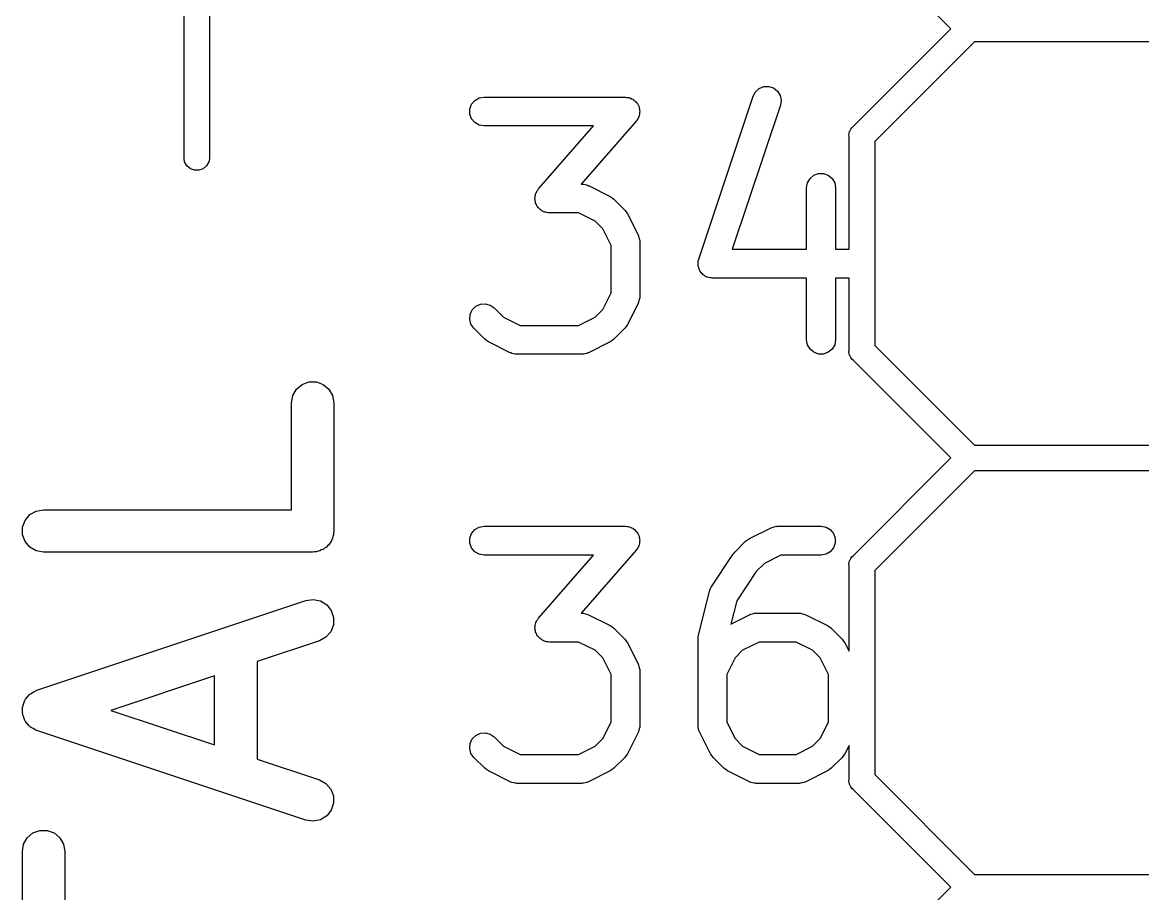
# Model space of a CAD drawing. Extents: x 91 to 202, y -131 to -74.
# Drawn here: x 185.47 to 192.1, y -102.49 to -97.33 of the extents above; entities that cross this region are included whole.
import ezdxf

# ---------------------------------------------------------------- set-up
doc = ezdxf.new("R2010")
doc.units = 0
doc.header["$MEASUREMENT"] = 0
doc.layers.add('BLACK', color=7, linetype='CONTINUOUS')

msp = doc.modelspace()

# ---------------------------------------------------------------- linework, layer by layer
at = {"layer": 'BLACK', "linetype": 'CONTINUOUS'}
for p, q in [((186.425, -98.1394), (186.425, -84.4201)), ((186.575, -84.4479), (186.575, -98.1394)), ((190.964, -97.3708), (190.385, -96.792)), ((190.385, -97.9496), (190.964, -97.3708)), ((191.103, -97.447), (190.513, -98.0374)), ((194.85, -97.447), (191.103, -97.447)), ((189.807, -97.7428), (189.829, -97.7231)), ((189.829, -97.7231), (189.857, -97.7122)), ((189.857, -97.7122), (189.886, -97.7114)), ((189.886, -97.7114), (189.914, -97.7208)), ((189.914, -97.7208), (189.938, -97.7392)), ((188.127, -97.8175), (188.146, -97.7948)), ((188.146, -97.7948), (188.171, -97.78)), ((188.171, -97.78), (188.201, -97.7748)), ((188.201, -97.7748), (189.037, -97.7748)), ((189.037, -97.7748), (189.045, -97.7763)), ((189.045, -97.7763), (189.054, -97.7764)), ((189.054, -97.7764), (189.06, -97.7788)), ((189.06, -97.7788), (189.066, -97.78)), ((189.066, -97.78), (189.074, -97.7841)), ((189.074, -97.7841), (189.081, -97.7872)), ((189.081, -97.7872), (189.086, -97.7915)), ((189.086, -97.7915), (189.092, -97.7948)), ((189.092, -97.7948), (189.097, -97.8012)), ((189.471, -98.734), (189.793, -97.7688)), ((189.793, -97.7688), (189.807, -97.7428)), ((189.938, -97.7392), (189.953, -97.7645)), ((189.953, -97.7645), (189.959, -97.7935)), ((189.959, -97.7935), (189.955, -97.8228)), ((188.117, -97.8454), (188.127, -97.8175)), ((188.117, -97.875), (188.117, -97.8454)), ((189.097, -97.8012), (189.104, -97.8067)), ((189.104, -97.8067), (189.107, -97.8125)), ((189.107, -97.8125), (189.111, -97.8175)), ((189.111, -97.8175), (189.114, -97.8253)), ((189.114, -97.8253), (189.118, -97.8327)), ((189.118, -97.8327), (189.119, -97.8392)), ((189.119, -97.8392), (189.121, -97.8454)), ((189.121, -97.8454), (189.121, -97.8537)), ((189.121, -97.8537), (189.123, -97.8619)), ((189.123, -97.8619), (189.121, -97.8684)), ((189.955, -97.8228), (189.67, -98.6757)), ((188.127, -97.9028), (188.117, -97.875)), ((188.146, -97.9256), (188.127, -97.9028)), ((188.171, -97.9404), (188.146, -97.9256)), ((189.101, -97.9164), (188.775, -98.2896)), ((189.106, -97.9092), (189.101, -97.9164)), ((189.111, -97.9028), (189.106, -97.9092)), ((189.113, -97.8967), (189.111, -97.9028)), ((189.117, -97.891), (189.113, -97.8967)), ((189.118, -97.8828), (189.117, -97.891)), ((189.121, -97.875), (189.118, -97.8828)), ((189.121, -97.8684), (189.121, -97.875)), ((188.201, -97.9455), (188.171, -97.9404)), ((188.849, -97.9455), (188.201, -97.9455)), ((188.523, -98.3187), (188.849, -97.9455)), ((190.36, -97.9991), (190.362, -97.9893)), ((190.362, -97.9893), (190.364, -97.9793)), ((190.364, -97.9793), (190.366, -97.9764)), ((190.366, -97.9764), (190.367, -97.9731)), ((190.367, -97.9731), (190.372, -97.9648)), ((190.372, -97.9648), (190.377, -97.9561)), ((190.377, -97.9561), (190.385, -97.9496)), ((190.361, -98.0091), (190.36, -97.9991)), ((190.361, -98.6757), (190.361, -98.0091)), ((190.513, -98.0374), (190.513, -99.2442)), ((186.428, -98.1588), (186.425, -98.1394)), ((186.441, -98.1818), (186.428, -98.1588)), ((186.462, -98.1988), (186.441, -98.1818)), ((186.558, -98.1818), (186.538, -98.1988)), ((186.571, -98.1588), (186.558, -98.1818)), ((186.575, -98.1394), (186.571, -98.1588)), ((186.486, -98.2078), (186.462, -98.1988)), ((186.513, -98.2078), (186.486, -98.2078)), ((186.538, -98.1988), (186.513, -98.2078)), ((190.115, -98.2814), (190.13, -98.2557)), ((190.13, -98.2557), (190.153, -98.2367)), ((190.153, -98.2367), (190.181, -98.2266)), ((190.181, -98.2266), (190.21, -98.2266)), ((190.21, -98.2266), (190.238, -98.2367)), ((190.238, -98.2367), (190.261, -98.2557)), ((190.261, -98.2557), (190.276, -98.2814)), ((188.513, -98.3323), (188.518, -98.3259)), ((188.518, -98.3259), (188.523, -98.3187)), ((188.775, -98.2896), (188.78, -98.2896)), ((188.78, -98.2896), (188.785, -98.2905)), ((188.785, -98.2905), (188.79, -98.2902)), ((188.79, -98.2902), (188.799, -98.293)), ((188.799, -98.293), (188.809, -98.2947)), ((188.809, -98.2947), (188.813, -98.2972)), ((188.813, -98.2972), (188.818, -98.2986)), ((188.818, -98.2986), (188.947, -98.363)), ((190.11, -98.3106), (190.115, -98.2814)), ((190.11, -98.6757), (190.11, -98.3106)), ((190.276, -98.2814), (190.281, -98.3106)), ((190.281, -98.3106), (190.281, -98.6757)), ((188.501, -98.3732), (188.503, -98.3667)), ((188.503, -98.3814), (188.501, -98.3732)), ((188.503, -98.3601), (188.506, -98.3523)), ((188.503, -98.3667), (188.503, -98.3601)), ((188.503, -98.3898), (188.503, -98.3814)), ((188.505, -98.396), (188.503, -98.3898)), ((188.506, -98.4025), (188.505, -98.396)), ((188.506, -98.3523), (188.507, -98.3441)), ((188.507, -98.3441), (188.511, -98.3385)), ((188.511, -98.3385), (188.513, -98.3323)), ((188.947, -98.363), (188.958, -98.3711)), ((188.958, -98.3711), (188.969, -98.3789)), ((188.969, -98.3789), (189.033, -98.4433)), ((188.51, -98.4098), (188.506, -98.4025)), ((188.513, -98.4176), (188.51, -98.4098)), ((188.517, -98.4227), (188.513, -98.4176)), ((188.52, -98.4284), (188.517, -98.4227)), ((188.527, -98.4339), (188.52, -98.4284)), ((188.532, -98.4403), (188.527, -98.4339)), ((188.538, -98.4436), (188.532, -98.4403)), ((188.543, -98.448), (188.538, -98.4436)), ((188.55, -98.451), (188.543, -98.448)), ((188.558, -98.4551), (188.55, -98.451)), ((188.564, -98.4563), (188.558, -98.4551)), ((188.57, -98.4587), (188.564, -98.4563)), ((188.579, -98.4588), (188.57, -98.4587)), ((188.587, -98.4603), (188.579, -98.4588)), ((188.76, -98.4603), (188.587, -98.4603)), ((188.858, -98.5094), (188.76, -98.4603)), ((189.033, -98.4433), (189.041, -98.4545)), ((189.041, -98.4545), (189.049, -98.4655)), ((188.903, -98.5542), (188.858, -98.5094)), ((189.049, -98.4655), (189.114, -98.5942)), ((188.952, -98.6525), (188.903, -98.5542)), ((189.114, -98.5942), (189.115, -98.5989)), ((188.952, -98.9339), (188.952, -98.6525)), ((189.115, -98.5989), (189.117, -98.6031)), ((189.117, -98.6031), (189.119, -98.613)), ((189.119, -98.613), (189.122, -98.6226)), ((189.122, -98.6226), (189.122, -98.6275)), ((189.122, -98.6275), (189.123, -98.6323)), ((189.123, -98.6323), (189.123, -98.9541)), ((189.67, -98.6757), (190.11, -98.6757)), ((190.281, -98.6757), (190.361, -98.6757)), ((189.467, -98.7634), (189.468, -98.7548)), ((189.468, -98.7695), (189.467, -98.7634)), ((189.468, -98.7462), (189.47, -98.7403)), ((189.468, -98.7548), (189.468, -98.7462)), ((189.468, -98.7758), (189.468, -98.7695)), ((189.471, -98.7839), (189.468, -98.7758)), ((189.47, -98.7403), (189.471, -98.734)), ((189.473, -98.7924), (189.471, -98.7839)), ((189.476, -98.7978), (189.473, -98.7924)), ((189.478, -98.8037), (189.476, -98.7978)), ((189.484, -98.8103), (189.478, -98.8037)), ((189.488, -98.8176), (189.484, -98.8103)), ((189.493, -98.8216), (189.488, -98.8176)), ((189.497, -98.8264), (189.493, -98.8216)), ((189.505, -98.8307), (189.497, -98.8264)), ((189.511, -98.8361), (189.505, -98.8307)), ((189.517, -98.8381), (189.511, -98.8361)), ((189.523, -98.8412), (189.517, -98.8381)), ((189.531, -98.8427), (189.523, -98.8412)), ((189.539, -98.8454), (189.531, -98.8427)), ((189.546, -98.8453), (189.539, -98.8454)), ((189.552, -98.8464), (189.546, -98.8453)), ((190.11, -98.8464), (189.552, -98.8464)), ((190.11, -99.2115), (190.11, -98.8464)), ((190.361, -98.8464), (190.281, -98.8464)), ((190.281, -98.8464), (190.281, -99.2115)), ((190.361, -99.2725), (190.361, -98.8464)), ((188.903, -99.0322), (188.952, -98.9339)), ((189.114, -98.9922), (189.049, -99.1209)), ((189.115, -98.9875), (189.114, -98.9922)), ((189.117, -98.9833), (189.115, -98.9875)), ((189.119, -98.9734), (189.117, -98.9833)), ((189.122, -98.9638), (189.119, -98.9734)), ((189.123, -98.9541), (189.122, -98.9589)), ((189.122, -98.9589), (189.122, -98.9638)), ((188.118, -99.0607), (188.131, -99.0338)), ((188.131, -99.0338), (188.152, -99.0129)), ((188.152, -99.0129), (188.179, -99.0003)), ((188.179, -99.0003), (188.208, -98.9977)), ((188.208, -98.9977), (188.237, -99.0054)), ((188.237, -99.0054), (188.261, -99.0224)), ((188.261, -99.0224), (188.316, -99.077)), ((188.858, -99.077), (188.903, -99.0322)), ((188.116, -99.0902), (188.118, -99.0607)), ((188.123, -99.1188), (188.116, -99.0902)), ((188.14, -99.1431), (188.123, -99.1188)), ((188.316, -99.077), (188.414, -99.1261)), ((188.76, -99.1261), (188.858, -99.077)), ((189.049, -99.1209), (189.041, -99.1319)), ((188.205, -99.2075), (188.14, -99.1431)), ((188.414, -99.1261), (188.76, -99.1261)), ((189.033, -99.1431), (188.969, -99.2075)), ((189.041, -99.1319), (189.033, -99.1431)), ((188.216, -99.2153), (188.205, -99.2075)), ((188.227, -99.2234), (188.216, -99.2153)), ((188.356, -99.2878), (188.227, -99.2234)), ((188.947, -99.2234), (188.818, -99.2878)), ((188.958, -99.2153), (188.947, -99.2234)), ((188.969, -99.2075), (188.958, -99.2153)), ((190.115, -99.2406), (190.11, -99.2115)), ((190.13, -99.2663), (190.115, -99.2406)), ((190.276, -99.2406), (190.261, -99.2663)), ((190.281, -99.2115), (190.276, -99.2406)), ((190.513, -99.2442), (191.103, -99.8346)), ((188.36, -99.2892), (188.356, -99.2878)), ((188.365, -99.2916), (188.36, -99.2892)), ((188.374, -99.2934), (188.365, -99.2916)), ((188.384, -99.2962), (188.374, -99.2934)), ((188.389, -99.2959), (188.384, -99.2962)), ((188.394, -99.2968), (188.389, -99.2959)), ((188.78, -99.2968), (188.394, -99.2968)), ((188.785, -99.2959), (188.78, -99.2968)), ((188.79, -99.2962), (188.785, -99.2959)), ((188.799, -99.2934), (188.79, -99.2962)), ((188.809, -99.2916), (188.799, -99.2934)), ((188.813, -99.2892), (188.809, -99.2916)), ((188.818, -99.2878), (188.813, -99.2892)), ((190.153, -99.2854), (190.13, -99.2663)), ((190.181, -99.2955), (190.153, -99.2854)), ((190.21, -99.2955), (190.181, -99.2955)), ((190.238, -99.2854), (190.21, -99.2955)), ((190.261, -99.2663), (190.238, -99.2854)), ((190.36, -99.2825), (190.361, -99.2725)), ((190.362, -99.2923), (190.36, -99.2825)), ((190.364, -99.3023), (190.362, -99.2923)), ((190.366, -99.3052), (190.364, -99.3023)), ((190.367, -99.3085), (190.366, -99.3052)), ((190.372, -99.3168), (190.367, -99.3085)), ((190.377, -99.3255), (190.372, -99.3168)), ((190.385, -99.332), (190.377, -99.3255)), ((190.964, -99.9108), (190.385, -99.332)), ((187.068, -99.5414), (187.09, -99.5036)), ((187.09, -99.5036), (187.123, -99.4755)), ((187.123, -99.4755), (187.164, -99.4606)), ((187.164, -99.4606), (187.208, -99.4606)), ((187.208, -99.4606), (187.249, -99.4755)), ((187.249, -99.4755), (187.282, -99.5036)), ((187.282, -99.5036), (187.304, -99.5414)), ((187.06, -99.5844), (187.068, -99.5414)), ((187.06, -100.217), (187.06, -99.5844)), ((187.304, -99.5414), (187.312, -99.5844)), ((187.312, -99.5844), (187.312, -100.343)), ((191.103, -99.8346), (194.85, -99.8346)), ((190.385, -100.49), (190.964, -99.9108)), ((191.103, -99.987), (190.513, -100.577)), ((194.85, -99.987), (191.103, -99.987)), ((185.484, -100.28), (185.512, -100.246)), ((185.512, -100.246), (185.55, -100.225)), ((185.55, -100.225), (185.593, -100.217)), ((185.593, -100.217), (187.06, -100.217)), ((185.469, -100.321), (185.484, -100.28)), ((188.171, -100.32), (188.201, -100.315)), ((188.201, -100.315), (189.037, -100.315)), ((189.037, -100.315), (189.045, -100.316)), ((189.045, -100.316), (189.054, -100.316)), ((189.054, -100.316), (189.06, -100.319)), ((189.06, -100.319), (189.066, -100.32)), ((189.909, -100.32), (189.919, -100.318)), ((189.919, -100.318), (189.928, -100.315)), ((189.928, -100.315), (189.933, -100.316)), ((189.933, -100.316), (189.938, -100.315)), ((189.938, -100.315), (190.195, -100.315)), ((190.195, -100.315), (190.225, -100.32)), ((185.469, -100.365), (185.469, -100.321)), ((185.484, -100.406), (185.469, -100.365)), ((187.306, -100.375), (187.304, -100.386)), ((187.31, -100.365), (187.306, -100.375)), ((187.312, -100.343), (187.31, -100.354)), ((187.31, -100.354), (187.31, -100.365)), ((188.117, -100.385), (188.127, -100.358)), ((188.117, -100.415), (188.117, -100.385)), ((188.127, -100.358), (188.146, -100.335)), ((188.146, -100.335), (188.171, -100.32)), ((189.066, -100.32), (189.074, -100.324)), ((189.074, -100.324), (189.081, -100.327)), ((189.081, -100.327), (189.086, -100.332)), ((189.086, -100.332), (189.092, -100.335)), ((189.092, -100.335), (189.097, -100.341)), ((189.097, -100.341), (189.104, -100.347)), ((189.104, -100.347), (189.107, -100.352)), ((189.107, -100.352), (189.111, -100.358)), ((189.111, -100.358), (189.114, -100.365)), ((189.114, -100.365), (189.118, -100.373)), ((189.118, -100.373), (189.119, -100.379)), ((189.119, -100.379), (189.121, -100.385)), ((189.121, -100.385), (189.121, -100.394)), ((189.771, -100.388), (189.9, -100.324)), ((189.9, -100.324), (189.905, -100.322)), ((189.905, -100.322), (189.909, -100.32)), ((190.225, -100.32), (190.25, -100.335)), ((190.25, -100.335), (190.269, -100.358)), ((190.269, -100.358), (190.279, -100.385)), ((190.279, -100.385), (190.279, -100.415)), ((185.512, -100.439), (185.484, -100.406)), ((185.55, -100.461), (185.512, -100.439)), ((187.249, -100.452), (187.238, -100.455)), ((187.257, -100.445), (187.249, -100.452)), ((187.267, -100.439), (187.257, -100.445)), ((187.274, -100.431), (187.267, -100.439)), ((187.282, -100.424), (187.274, -100.431)), ((187.288, -100.414), (187.282, -100.424)), ((187.295, -100.406), (187.288, -100.414)), ((187.299, -100.395), (187.295, -100.406)), ((187.304, -100.386), (187.299, -100.395)), ((188.127, -100.443), (188.117, -100.415)), ((188.146, -100.466), (188.127, -100.443)), ((189.106, -100.449), (189.101, -100.456)), ((189.111, -100.443), (189.106, -100.449)), ((189.113, -100.437), (189.111, -100.443)), ((189.117, -100.431), (189.113, -100.437)), ((189.118, -100.423), (189.117, -100.431)), ((189.121, -100.415), (189.118, -100.423)), ((189.121, -100.394), (189.123, -100.402)), ((189.123, -100.402), (189.121, -100.408)), ((189.121, -100.408), (189.121, -100.415)), ((189.685, -100.469), (189.749, -100.404)), ((189.749, -100.404), (189.76, -100.396)), ((189.76, -100.396), (189.771, -100.388)), ((190.269, -100.443), (190.25, -100.466)), ((190.279, -100.415), (190.269, -100.443)), ((185.593, -100.469), (185.55, -100.461)), ((187.186, -100.469), (185.593, -100.469)), ((187.197, -100.467), (187.186, -100.469)), ((187.208, -100.467), (187.197, -100.467)), ((187.218, -100.463), (187.208, -100.467)), ((187.229, -100.461), (187.218, -100.463)), ((187.238, -100.455), (187.229, -100.461)), ((188.171, -100.48), (188.146, -100.466)), ((188.201, -100.486), (188.171, -100.48)), ((188.849, -100.486), (188.201, -100.486)), ((188.523, -100.859), (188.849, -100.486)), ((189.101, -100.456), (188.775, -100.83)), ((189.545, -100.675), (189.674, -100.482)), ((189.674, -100.482), (189.68, -100.475)), ((189.68, -100.475), (189.685, -100.469)), ((189.958, -100.486), (189.86, -100.535)), ((190.195, -100.486), (189.958, -100.486)), ((190.225, -100.48), (190.195, -100.486)), ((190.25, -100.466), (190.225, -100.48)), ((190.364, -100.519), (190.366, -100.516)), ((190.366, -100.516), (190.367, -100.513)), ((190.367, -100.513), (190.372, -100.505)), ((190.372, -100.505), (190.377, -100.496)), ((190.377, -100.496), (190.385, -100.49)), ((189.811, -100.583), (189.696, -100.757)), ((189.86, -100.535), (189.811, -100.583)), ((190.36, -100.539), (190.362, -100.529)), ((190.361, -100.549), (190.36, -100.539)), ((190.361, -101.054), (190.361, -100.549)), ((190.362, -100.529), (190.364, -100.519)), ((190.513, -100.577), (190.513, -101.784)), ((189.469, -100.959), (189.534, -100.701)), ((189.534, -100.701), (189.539, -100.688)), ((189.539, -100.688), (189.545, -100.675)), ((185.554, -101.285), (187.146, -100.754)), ((187.146, -100.754), (187.189, -100.748)), ((187.189, -100.748), (187.232, -100.757)), ((187.232, -100.757), (187.269, -100.78)), ((187.269, -100.78), (187.296, -100.814)), ((189.696, -100.757), (189.661, -100.894)), ((187.296, -100.814), (187.31, -100.855)), ((188.775, -100.83), (188.78, -100.83)), ((188.78, -100.83), (188.785, -100.83)), ((188.785, -100.83), (188.79, -100.83)), ((188.79, -100.83), (188.799, -100.833)), ((188.799, -100.833), (188.809, -100.835)), ((188.809, -100.835), (188.813, -100.837)), ((188.813, -100.837), (188.818, -100.839)), ((188.818, -100.839), (188.947, -100.903)), ((189.661, -100.894), (189.771, -100.839)), ((189.771, -100.839), (189.776, -100.837)), ((189.776, -100.837), (189.78, -100.835)), ((189.78, -100.835), (189.79, -100.833)), ((189.79, -100.833), (189.8, -100.83)), ((189.8, -100.83), (189.805, -100.83)), ((189.805, -100.83), (189.809, -100.83)), ((189.809, -100.83), (190.067, -100.83)), ((190.067, -100.83), (190.072, -100.83)), ((190.072, -100.83), (190.076, -100.83)), ((190.076, -100.83), (190.086, -100.833)), ((190.086, -100.833), (190.096, -100.835)), ((190.096, -100.835), (190.1, -100.837)), ((190.1, -100.837), (190.105, -100.839)), ((190.105, -100.839), (190.234, -100.903)), ((187.309, -100.899), (187.293, -100.939)), ((187.31, -100.855), (187.309, -100.899)), ((188.501, -100.913), (188.503, -100.907)), ((188.503, -100.921), (188.501, -100.913)), ((188.503, -100.9), (188.506, -100.892)), ((188.503, -100.907), (188.503, -100.9)), ((188.506, -100.892), (188.507, -100.884)), ((188.507, -100.884), (188.511, -100.878)), ((188.511, -100.878), (188.513, -100.872)), ((188.513, -100.872), (188.518, -100.866)), ((188.518, -100.866), (188.523, -100.859)), ((188.947, -100.903), (188.958, -100.911)), ((188.958, -100.911), (188.969, -100.919)), ((190.234, -100.903), (190.245, -100.911)), ((190.245, -100.911), (190.256, -100.919)), ((187.264, -100.972), (187.226, -100.993)), ((187.293, -100.939), (187.264, -100.972)), ((188.503, -100.93), (188.503, -100.921)), ((188.505, -100.936), (188.503, -100.93)), ((188.506, -100.942), (188.505, -100.936)), ((188.51, -100.95), (188.506, -100.942)), ((188.513, -100.958), (188.51, -100.95)), ((188.517, -100.963), (188.513, -100.958)), ((188.52, -100.968), (188.517, -100.963)), ((188.527, -100.974), (188.52, -100.968)), ((188.532, -100.98), (188.527, -100.974)), ((188.538, -100.984), (188.532, -100.98)), ((188.969, -100.919), (189.033, -100.983)), ((189.467, -100.979), (189.468, -100.969)), ((189.467, -101.494), (189.467, -100.979)), ((189.468, -100.969), (189.469, -100.959)), ((190.256, -100.919), (190.32, -100.983)), ((187.226, -100.993), (186.857, -101.116)), ((188.543, -100.988), (188.538, -100.984)), ((188.55, -100.991), (188.543, -100.988)), ((188.558, -100.995), (188.55, -100.991)), ((188.564, -100.996), (188.558, -100.995)), ((188.57, -100.999), (188.564, -100.996)), ((188.579, -100.999), (188.57, -100.999)), ((188.587, -101), (188.579, -100.999)), ((188.76, -101), (188.587, -101)), ((188.858, -101.049), (188.76, -101)), ((189.033, -100.983), (189.041, -100.994)), ((189.041, -100.994), (189.049, -101.005)), ((189.049, -101.005), (189.114, -101.134)), ((189.829, -101), (189.731, -101.049)), ((190.047, -101), (189.829, -101)), ((190.145, -101.049), (190.047, -101)), ((190.32, -100.983), (190.328, -100.994)), ((190.328, -100.994), (190.336, -101.005)), ((190.336, -101.005), (190.361, -101.054)), ((188.903, -101.094), (188.858, -101.049)), ((188.952, -101.192), (188.903, -101.094)), ((189.686, -101.094), (189.637, -101.192)), ((189.731, -101.049), (189.686, -101.094)), ((190.19, -101.094), (190.145, -101.049)), ((190.239, -101.192), (190.19, -101.094)), ((186.857, -101.116), (186.857, -101.693)), ((189.114, -101.134), (189.115, -101.139)), ((189.115, -101.139), (189.117, -101.143)), ((189.117, -101.143), (189.119, -101.153)), ((189.119, -101.153), (189.122, -101.163)), ((189.122, -101.163), (189.122, -101.167)), ((189.122, -101.167), (189.123, -101.172)), ((189.123, -101.172), (189.123, -101.494)), ((186.605, -101.2), (185.991, -101.405)), ((186.605, -101.609), (186.605, -101.2)), ((188.952, -101.474), (188.952, -101.192)), ((189.637, -101.192), (189.637, -101.474)), ((190.239, -101.474), (190.239, -101.192)), ((185.498, -101.325), (185.51, -101.31)), ((185.51, -101.31), (185.513, -101.309)), ((185.513, -101.309), (185.515, -101.306)), ((185.515, -101.306), (185.531, -101.297)), ((185.531, -101.297), (185.547, -101.288)), ((185.547, -101.288), (185.55, -101.287)), ((185.55, -101.287), (185.554, -101.285)), ((185.47, -101.379), (185.477, -101.362)), ((185.47, -101.383), (185.47, -101.379)), ((185.477, -101.362), (185.483, -101.345)), ((185.483, -101.345), (185.485, -101.342)), ((185.485, -101.342), (185.486, -101.339)), ((185.486, -101.339), (185.498, -101.325)), ((185.469, -101.386), (185.47, -101.383)), ((185.469, -101.405), (185.469, -101.386)), ((185.469, -101.423), (185.469, -101.405)), ((185.47, -101.426), (185.469, -101.423)), ((185.47, -101.43), (185.47, -101.426)), ((185.477, -101.447), (185.47, -101.43)), ((185.991, -101.405), (186.605, -101.609)), ((185.483, -101.464), (185.477, -101.447)), ((185.485, -101.467), (185.483, -101.464)), ((185.486, -101.47), (185.485, -101.467)), ((185.498, -101.484), (185.486, -101.47)), ((185.51, -101.499), (185.498, -101.484)), ((185.513, -101.5), (185.51, -101.499)), ((185.515, -101.503), (185.513, -101.5)), ((185.531, -101.512), (185.515, -101.503)), ((185.547, -101.521), (185.531, -101.512)), ((188.903, -101.572), (188.952, -101.474)), ((189.122, -101.504), (189.119, -101.513)), ((189.123, -101.494), (189.122, -101.499)), ((189.122, -101.499), (189.122, -101.504)), ((189.467, -101.499), (189.467, -101.494)), ((189.467, -101.504), (189.467, -101.499)), ((189.47, -101.513), (189.467, -101.504)), ((189.637, -101.474), (189.686, -101.572)), ((190.19, -101.572), (190.239, -101.474)), ((185.55, -101.522), (185.547, -101.521)), ((185.554, -101.524), (185.55, -101.522)), ((187.146, -102.055), (185.554, -101.524)), ((188.118, -101.601), (188.131, -101.574)), ((188.131, -101.574), (188.152, -101.553)), ((188.152, -101.553), (188.179, -101.54)), ((188.179, -101.54), (188.208, -101.538)), ((188.208, -101.538), (188.237, -101.545)), ((188.237, -101.545), (188.261, -101.562)), ((188.261, -101.562), (188.316, -101.617)), ((188.858, -101.617), (188.903, -101.572)), ((189.114, -101.532), (189.049, -101.661)), ((189.115, -101.528), (189.114, -101.532)), ((189.117, -101.523), (189.115, -101.528)), ((189.119, -101.513), (189.117, -101.523)), ((189.472, -101.523), (189.47, -101.513)), ((189.474, -101.528), (189.472, -101.523)), ((189.476, -101.532), (189.474, -101.528)), ((189.54, -101.661), (189.476, -101.532)), ((189.686, -101.572), (189.731, -101.617)), ((190.145, -101.617), (190.19, -101.572)), ((188.116, -101.63), (188.118, -101.601)), ((188.123, -101.659), (188.116, -101.63)), ((188.316, -101.617), (188.414, -101.666)), ((188.76, -101.666), (188.858, -101.617)), ((189.731, -101.617), (189.829, -101.666)), ((190.047, -101.666), (190.145, -101.617)), ((190.361, -101.612), (190.336, -101.661)), ((190.361, -101.812), (190.361, -101.612)), ((186.857, -101.693), (187.226, -101.816)), ((188.14, -101.683), (188.123, -101.659)), ((188.205, -101.747), (188.14, -101.683)), ((188.414, -101.666), (188.76, -101.666)), ((189.033, -101.683), (188.969, -101.747)), ((189.041, -101.672), (189.033, -101.683)), ((189.049, -101.661), (189.041, -101.672)), ((189.548, -101.672), (189.54, -101.661)), ((189.556, -101.683), (189.548, -101.672)), ((189.62, -101.747), (189.556, -101.683)), ((189.829, -101.666), (190.047, -101.666)), ((190.32, -101.683), (190.256, -101.747)), ((190.328, -101.672), (190.32, -101.683)), ((190.336, -101.661), (190.328, -101.672)), ((188.216, -101.755), (188.205, -101.747)), ((188.227, -101.763), (188.216, -101.755)), ((188.356, -101.828), (188.227, -101.763)), ((188.947, -101.763), (188.818, -101.828)), ((188.958, -101.755), (188.947, -101.763)), ((188.969, -101.747), (188.958, -101.755)), ((189.632, -101.755), (189.62, -101.747)), ((189.642, -101.763), (189.632, -101.755)), ((189.771, -101.828), (189.642, -101.763)), ((190.234, -101.763), (190.105, -101.828)), ((190.245, -101.755), (190.234, -101.763)), ((190.256, -101.747), (190.245, -101.755)), ((187.226, -101.816), (187.264, -101.837)), ((187.264, -101.837), (187.293, -101.87)), ((188.36, -101.829), (188.356, -101.828)), ((188.365, -101.832), (188.36, -101.829)), ((188.374, -101.833), (188.365, -101.832)), ((188.384, -101.836), (188.374, -101.833)), ((188.389, -101.836), (188.384, -101.836)), ((188.394, -101.837), (188.389, -101.836)), ((188.78, -101.837), (188.394, -101.837)), ((188.785, -101.836), (188.78, -101.837)), ((188.79, -101.836), (188.785, -101.836)), ((188.799, -101.833), (188.79, -101.836)), ((188.809, -101.832), (188.799, -101.833)), ((188.813, -101.829), (188.809, -101.832)), ((188.818, -101.828), (188.813, -101.829)), ((189.776, -101.829), (189.771, -101.828)), ((189.78, -101.832), (189.776, -101.829)), ((189.79, -101.833), (189.78, -101.832)), ((189.8, -101.836), (189.79, -101.833)), ((189.805, -101.836), (189.8, -101.836)), ((189.809, -101.837), (189.805, -101.836)), ((190.067, -101.837), (189.809, -101.837)), ((190.072, -101.836), (190.067, -101.837)), ((190.076, -101.836), (190.072, -101.836)), ((190.086, -101.833), (190.076, -101.836)), ((190.096, -101.832), (190.086, -101.833)), ((190.1, -101.829), (190.096, -101.832)), ((190.105, -101.828), (190.1, -101.829)), ((190.36, -101.823), (190.361, -101.812)), ((190.362, -101.832), (190.36, -101.823)), ((190.364, -101.842), (190.362, -101.832)), ((190.366, -101.845), (190.364, -101.842)), ((190.513, -101.784), (191.103, -102.375)), ((187.293, -101.87), (187.309, -101.91)), ((187.309, -101.91), (187.31, -101.954)), ((190.367, -101.849), (190.366, -101.845)), ((190.372, -101.857), (190.367, -101.849)), ((190.377, -101.866), (190.372, -101.857)), ((190.385, -101.872), (190.377, -101.866)), ((190.964, -102.451), (190.385, -101.872)), ((187.31, -101.954), (187.296, -101.995)), ((187.269, -102.029), (187.232, -102.052)), ((187.296, -101.995), (187.269, -102.029)), ((187.189, -102.061), (187.146, -102.055)), ((187.232, -102.052), (187.189, -102.061)), ((185.475, -102.196), (185.497, -102.158)), ((185.497, -102.158), (185.53, -102.13)), ((185.53, -102.13), (185.571, -102.115)), ((185.571, -102.115), (185.615, -102.115)), ((185.615, -102.115), (185.656, -102.13)), ((185.656, -102.13), (185.69, -102.158)), ((185.69, -102.158), (185.711, -102.196)), ((185.468, -102.239), (185.475, -102.196)), ((185.468, -103.149), (185.468, -102.239)), ((185.711, -102.196), (185.719, -102.239)), ((185.719, -102.239), (185.719, -102.568)), ((191.103, -102.375), (194.85, -102.375)), ((190.385, -103.03), (190.964, -102.451))]:
    msp.add_line(p, q, dxfattribs=at)

doc.saveas('drawing.dxf')
